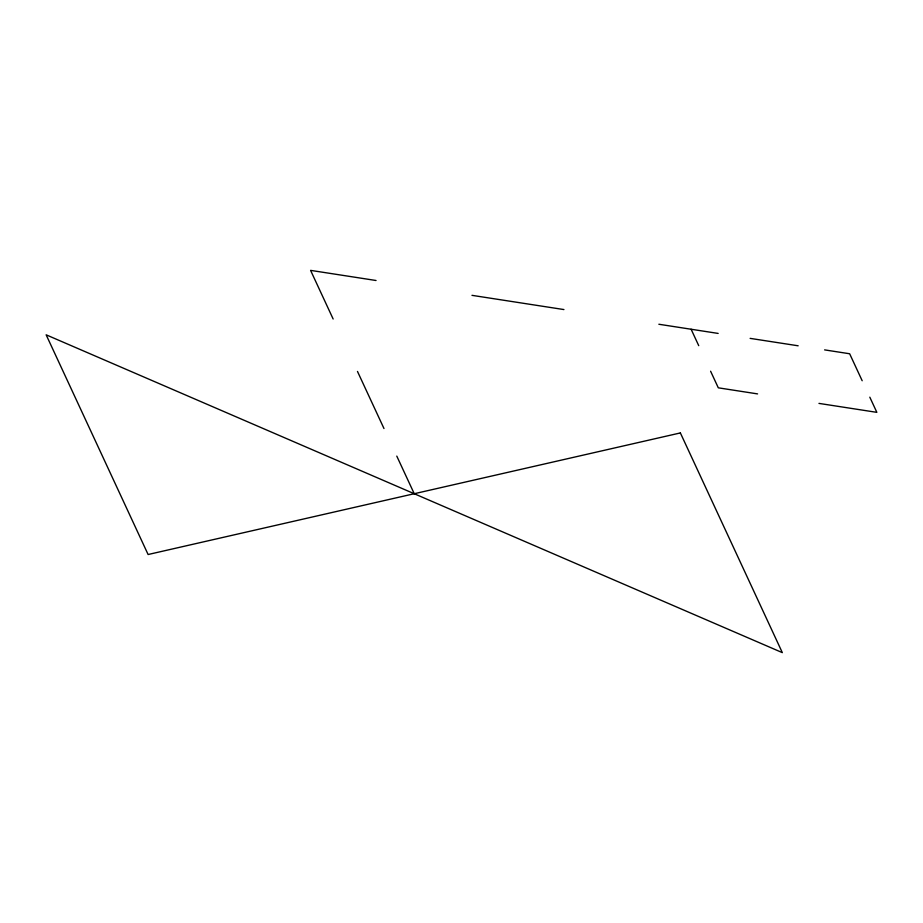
<?xml version="1.0" encoding="UTF-8"?>
<svg xmlns="http://www.w3.org/2000/svg" width="923" height="923" viewBox="0 0 923 923"><rect width="100%" height="100%" fill="white"/><g stroke="black" fill="none" stroke-linecap="round" stroke-linejoin="round"><path stroke-width="1.38" d="M376.042 280.5L310.578 270.37L333.145 319M471.976 295.337L563.93 309.563M658.86 324.25L718.152 333.422M750.134 338.372L798.153 345.79M824.62 349.886L849.656 353.763L862.174 380.738M757.575 393.902L718.302 387.822L710.595 371.219M818.966 403.397L876.85 412.35L869.812 397.178M691.108 329.234L698.734 345.664M357.489 371.45L383.98 428.526M396.786 456.112L414.242 493.724M680.366 432.933L148.107 554.515L46.15 334.818L782.323 652.63L680.366 432.933"/></g></svg>
